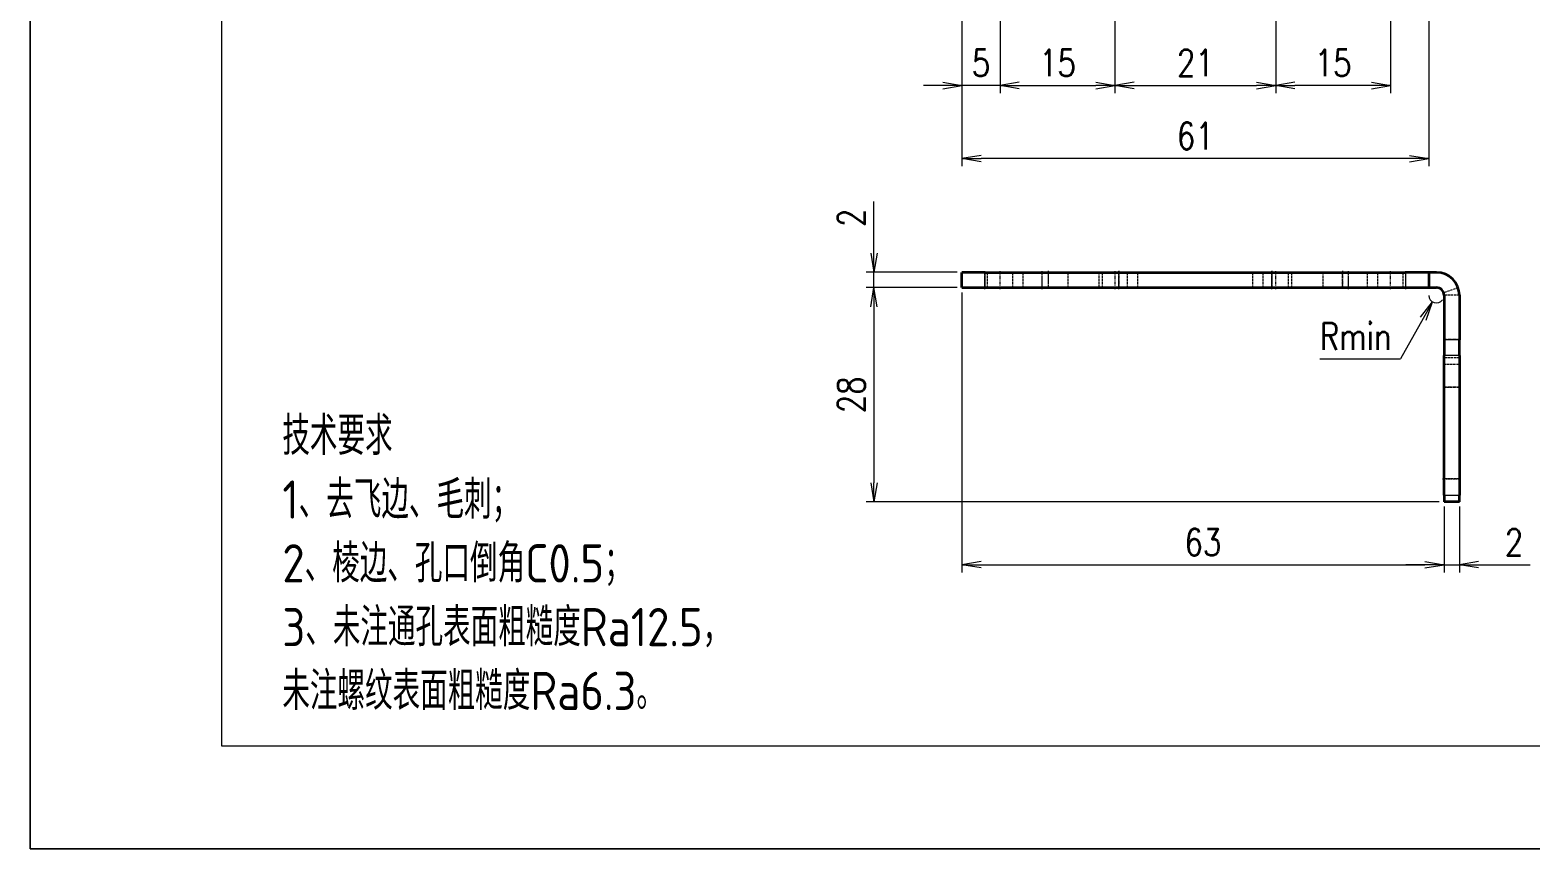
# Model space of a CAD drawing. Header units: millimetres. Extents: x 142029 to 212337, y -20537 to 1533.
# Drawn here: x 143861.8 to 144058, y 357.9 to 465 of the extents above; entities that cross this region are included whole.
import ezdxf

# ---------------------------------------------------------------- set-up
doc = ezdxf.new("R2010")
doc.units = ezdxf.units.MM
doc.header["$LTSCALE"] = 0.5
for name, pattern in [('AM_ISO02W050x2', [3.75, 3, -0.75]), ('AM_ISO08W050x2', [9, 6, -0.75, 1.5, -0.75]), ('DASHDOT', [18.5, 12, -3, 0.5, -3]), ('DASHED', [15, 12, -3])]:
    doc.linetypes.add(name, pattern=pattern)
for name, color, linetype, lineweight in [('中心线', 2, 'AM_ISO08W050x2', 18), ('图框', 7, 'Continuous', 18), ('标注线', 3, 'Continuous', 18), ('粗实线', 7, 'Continuous', 35), ('虚线', 1, 'AM_ISO02W050x2', 18)]:
    doc.layers.add(name, color=color, linetype=linetype, lineweight=lineweight)
doc.layers.add('打印', color=7, linetype='Continuous', lineweight=15, plot=False)
doc.layers.add('打印-禁用', color=7, linetype='Continuous', lineweight=15, plot=False)
doc.styles.add('DIM', font='romans.shx', dxfattribs={"width": 0.8, "bigfont": 'bigfont.shx'})
doc.styles.add('机械长仿宋', font='gbenor.shx', dxfattribs={"height": 1, "bigfont": 'gbcbig.shx'})
doc.dimstyles.new('XR 1-1$0', dxfattribs={"dimtxt": 3.5, "dimasz": 2.5, "dimexe": 1, "dimexo": 0.625, "dimgap": 1.2, "dimtad": 1, "dimzin": 9, "dimdsep": 46, "dimtxsty": 'DIM', "dimblk": 'OPEN', "dimcen": 0, "dimclrd": 8, "dimclre": 8, "dimclrt": 2, "dimazin": 2, "dimtfac": 0.5, "dimtmove": 0, "dimatfit": 3, "dimldrblk": 'OPEN', "dimfxl": 0, "dimtolj": 2, "dimlwd": 18, "dimlwe": 18, "dimarcsym": 0})
doc.dimstyles.new('XR 1-1$4', dxfattribs={"dimtxt": 3.5, "dimasz": 2.5, "dimexe": 1, "dimexo": 0.625, "dimgap": 1.2, "dimtad": 1, "dimtoh": 1, "dimdsep": 46, "dimtxsty": 'DIM', "dimblk": 'OPEN', "dimcen": 0, "dimclrd": 8, "dimclre": 8, "dimclrt": 2, "dimazin": 2, "dimtfac": 0.5, "dimtofl": 0, "dimtmove": 0, "dimatfit": 3, "dimldrblk": 'OPEN', "dimfxl": 0, "dimtolj": 2, "dimlwd": 18, "dimlwe": 18, "dimarcsym": 0})

# ---------------------------------------------------------------- blocks, each defined once
blk = doc.blocks.new('GZDEH零件A3图框V01版')
at = {"layer": '图框', "linetype": 'Continuous'}
for p, q in [((2882.49, -1554.46), (2882.49, -1832.96)), ((2882.49, -1832.96), (3272.49, -1832.96))]:
    blk.add_line(p, q, dxfattribs=at)
at = {"layer": '打印-禁用', "linetype": 'Continuous'}
for p, q in [((2857.49, -1549.46), (2857.49, -1846.46)), ((2857.49, -1846.46), (3277.49, -1846.46))]:
    blk.add_line(p, q, dxfattribs=at)
blk = doc.blocks.new('DEH A3')
at = {"layer": '图框'}
blk.add_blockref('GZDEH零件A3图框V01版', (-2857.49, 1846.46), dxfattribs=at)
blk = doc.blocks.new('_Open')
at = {"color": 0, "linetype": 'ByBlock', "lineweight": -2}
for p, q in [((-1, 0.167), (0, 0)), ((-1, -0.167), (0, 0)), ((0, 0), (-1, 0))]:
    blk.add_line(p, q, dxfattribs=at)
blk = doc.blocks.new('*D64')
at = {"layer": 'Defpoints', "color": 0, "transparency": 16777216}
for p in [(143972.12, 433.29), (143983.61, 433.29), (143983.61, 431.29)]:
    blk.add_point(p, dxfattribs=at)
at = {"layer": '标注线', "color": 8, "lineweight": 18, "transparency": 16777216}
for p, q in [((143972.12, 435.79), (143972.12, 442.55)), ((143982.99, 433.29), (143971.12, 433.29)), ((143972.12, 431.29), (143972.12, 433.29)), ((143982.99, 431.29), (143971.12, 431.29)), ((143972.12, 428.79), (143972.12, 426.29))]:
    blk.add_line(p, q, dxfattribs=at)
at = {"layer": '标注线', "color": 8, "linetype": 'ByBlock', "lineweight": 18, "transparency": 16777216, "xscale": 2.5, "yscale": 2.5, "zscale": 2.5}
for p, rotation in [((143972.12, 433.29), 270), ((143972.12, 431.29), 90)]:
    blk.add_blockref('_Open', p, dxfattribs=dict(at, rotation=rotation))
at = {"layer": '标注线', "color": 2, "transparency": 16777216, "insert": (143969.17, 440.42), "char_height": 3.5, "attachment_point": 5, "rotation": 90, "style": 'DIM'}
blk.add_mtext('\\A2;2', dxfattribs=at)
blk = doc.blocks.new('*D65')
at = {"layer": 'Defpoints', "color": 0, "transparency": 16777216}
for p in [(144046.61, 403.29), (144048.61, 403.29), (144048.61, 395.06)]:
    blk.add_point(p, dxfattribs=at)
at = {"layer": '标注线', "color": 8, "lineweight": 18, "transparency": 16777216}
for p, q in [((144046.61, 402.66), (144046.61, 394.06)), ((144048.61, 402.66), (144048.61, 394.06)), ((144044.11, 395.06), (144041.61, 395.06)), ((144046.61, 395.06), (144048.61, 395.06)), ((144051.11, 395.06), (144057.88, 395.06))]:
    blk.add_line(p, q, dxfattribs=at)
at = {"layer": '标注线', "color": 8, "linetype": 'ByBlock', "lineweight": 18, "transparency": 16777216, "xscale": 2.5, "yscale": 2.5, "zscale": 2.5}
blk.add_blockref('_Open', (144046.61, 395.06), dxfattribs=at)
at = {"layer": '标注线', "color": 8, "linetype": 'ByBlock', "lineweight": 18, "transparency": 16777216, "xscale": 2.5, "yscale": 2.5, "zscale": 2.5, "rotation": 180}
blk.add_blockref('_Open', (144048.61, 395.06), dxfattribs=at)
at = {"layer": '标注线', "color": 2, "transparency": 16777216, "insert": (144055.75, 398.01), "char_height": 3.5, "attachment_point": 5, "style": 'DIM'}
blk.add_mtext('\\A2;2', dxfattribs=at)
blk = doc.blocks.new('*D66')
at = {"layer": 'Defpoints', "color": 0, "transparency": 16777216}
for p in [(143983.61, 431.29), (143972.12, 403.29), (144046.61, 403.29)]:
    blk.add_point(p, dxfattribs=at)
at = {"layer": '标注线', "color": 8, "lineweight": 18, "transparency": 16777216}
for p, q in [((143982.99, 431.29), (143971.12, 431.29)), ((143972.12, 428.79), (143972.12, 405.79)), ((144045.99, 403.29), (143971.12, 403.29))]:
    blk.add_line(p, q, dxfattribs=at)
at = {"layer": '标注线', "color": 8, "linetype": 'ByBlock', "lineweight": 18, "transparency": 16777216, "xscale": 2.5, "yscale": 2.5, "zscale": 2.5}
for p, rotation in [((143972.12, 431.29), 90), ((143972.12, 403.29), 270)]:
    blk.add_blockref('_Open', p, dxfattribs=dict(at, rotation=rotation))
at = {"layer": '标注线', "color": 2, "transparency": 16777216, "insert": (143969.17, 417.29), "char_height": 3.5, "attachment_point": 5, "rotation": 90, "style": 'DIM'}
blk.add_mtext('\\A2;28', dxfattribs=at)
blk = doc.blocks.new('*D67')
at = {"layer": 'Defpoints', "color": 0, "transparency": 16777216}
for p in [(143983.61, 431.29), (144046.61, 403.29), (144046.61, 395.06)]:
    blk.add_point(p, dxfattribs=at)
at = {"layer": '标注线', "color": 8, "lineweight": 18, "transparency": 16777216}
for p, q in [((143983.61, 430.66), (143983.61, 394.06)), ((144046.61, 402.66), (144046.61, 394.06)), ((143986.11, 395.06), (144044.11, 395.06))]:
    blk.add_line(p, q, dxfattribs=at)
at = {"layer": '标注线', "color": 8, "linetype": 'ByBlock', "lineweight": 18, "transparency": 16777216, "xscale": 2.5, "yscale": 2.5, "zscale": 2.5, "rotation": 180}
blk.add_blockref('_Open', (143983.61, 395.06), dxfattribs=at)
at = {"layer": '标注线', "color": 8, "linetype": 'ByBlock', "lineweight": 18, "transparency": 16777216, "xscale": 2.5, "yscale": 2.5, "zscale": 2.5}
blk.add_blockref('_Open', (144046.61, 395.06), dxfattribs=at)
at = {"layer": '标注线', "color": 2, "transparency": 16777216, "insert": (144015.11, 398.01), "char_height": 3.5, "attachment_point": 5, "style": 'DIM'}
blk.add_mtext('\\A2;63', dxfattribs=at)
blk = doc.blocks.new('*D68')
at = {"layer": 'Defpoints', "color": 0, "transparency": 16777216}
for p in [(144045.61, 430.29), (144045.12, 429.42)]:
    blk.add_point(p, dxfattribs=at)
at = {"layer": '标注线', "color": 8, "lineweight": 18, "transparency": 16777216}
for p in [(144043.89, 427.24), (144030.38, 421.98)]:
    blk.add_line(p, (144040.92, 421.98), dxfattribs=at)
blk.add_arc((144045.61, 430.29), 1, 180.5213, 323.5801, dxfattribs=at)
at = {"layer": '标注线', "color": 8, "linetype": 'ByBlock', "lineweight": 18, "transparency": 16777216, "xscale": 2.5, "yscale": 2.5, "zscale": 2.5, "rotation": 60.52134087748748}
blk.add_blockref('_Open', (144045.12, 429.42), dxfattribs=at)
at = {"layer": '标注线', "color": 2, "transparency": 16777216, "insert": (144035.05, 424.93), "char_height": 3.5, "attachment_point": 5, "style": 'DIM'}
blk.add_mtext('\\A2;\\A2;Rmin', dxfattribs=at)
blk = doc.blocks.new('*D73')
at = {"layer": 'Defpoints', "color": 0, "transparency": 16777216}
for p in [(143983.61, 486.01), (144044.61, 486.01), (143983.61, 448.16)]:
    blk.add_point(p, dxfattribs=at)
at = {"layer": '标注线', "color": 8, "lineweight": 18, "transparency": 16777216}
for p, q in [((143983.61, 485.38), (143983.61, 447.16)), ((144044.61, 485.38), (144044.61, 447.16)), ((144042.11, 448.16), (143986.11, 448.16))]:
    blk.add_line(p, q, dxfattribs=at)
at = {"layer": '标注线', "color": 8, "linetype": 'ByBlock', "lineweight": 18, "transparency": 16777216, "xscale": 2.5, "yscale": 2.5, "zscale": 2.5, "rotation": 180}
blk.add_blockref('_Open', (143983.61, 448.16), dxfattribs=at)
at = {"layer": '标注线', "color": 8, "linetype": 'ByBlock', "lineweight": 18, "transparency": 16777216, "xscale": 2.5, "yscale": 2.5, "zscale": 2.5}
blk.add_blockref('_Open', (144044.61, 448.16), dxfattribs=at)
at = {"layer": '标注线', "color": 2, "transparency": 16777216, "insert": (144014.11, 451.11), "char_height": 3.5, "attachment_point": 5, "style": 'DIM'}
blk.add_mtext('\\A2;61', dxfattribs=at)
blk = doc.blocks.new('*D84')
at = {"layer": 'Defpoints', "color": 0, "transparency": 16777216}
for p in [(143988.61, 521.86), (143983.61, 486.01), (143983.61, 457.71)]:
    blk.add_point(p, dxfattribs=at)
at = {"layer": '标注线', "color": 8, "lineweight": 18, "transparency": 16777216}
for p, q in [((143988.61, 521.24), (143988.61, 456.71)), ((143983.61, 485.38), (143983.61, 456.71)), ((143981.11, 457.71), (143978.61, 457.71)), ((143988.61, 457.71), (143983.61, 457.71)), ((143991.11, 457.71), (143993.61, 457.71))]:
    blk.add_line(p, q, dxfattribs=at)
at = {"layer": '标注线', "color": 8, "linetype": 'ByBlock', "lineweight": 18, "transparency": 16777216, "xscale": 2.5, "yscale": 2.5, "zscale": 2.5}
blk.add_blockref('_Open', (143983.61, 457.71), dxfattribs=at)
at = {"layer": '标注线', "color": 8, "linetype": 'ByBlock', "lineweight": 18, "transparency": 16777216, "xscale": 2.5, "yscale": 2.5, "zscale": 2.5, "rotation": 180}
blk.add_blockref('_Open', (143988.61, 457.71), dxfattribs=at)
at = {"layer": '标注线', "color": 2, "transparency": 16777216, "insert": (143986.11, 460.66), "char_height": 3.5, "attachment_point": 5, "style": 'DIM'}
blk.add_mtext('\\A2;5', dxfattribs=at)
blk = doc.blocks.new('*D85')
at = {"layer": 'Defpoints', "color": 0, "transparency": 16777216}
for p in [(143988.61, 521.86), (144003.61, 521.86), (144003.61, 457.71)]:
    blk.add_point(p, dxfattribs=at)
at = {"layer": '标注线', "color": 8, "lineweight": 18, "transparency": 16777216}
for p, q in [((143988.61, 521.24), (143988.61, 456.71)), ((144003.61, 521.24), (144003.61, 456.71)), ((143991.11, 457.71), (144001.11, 457.71))]:
    blk.add_line(p, q, dxfattribs=at)
at = {"layer": '标注线', "color": 8, "linetype": 'ByBlock', "lineweight": 18, "transparency": 16777216, "xscale": 2.5, "yscale": 2.5, "zscale": 2.5, "rotation": 180}
blk.add_blockref('_Open', (143988.61, 457.71), dxfattribs=at)
at = {"layer": '标注线', "color": 8, "linetype": 'ByBlock', "lineweight": 18, "transparency": 16777216, "xscale": 2.5, "yscale": 2.5, "zscale": 2.5}
blk.add_blockref('_Open', (144003.61, 457.71), dxfattribs=at)
at = {"layer": '标注线', "color": 2, "transparency": 16777216, "insert": (143996.11, 460.66), "char_height": 3.5, "attachment_point": 5, "style": 'DIM'}
blk.add_mtext('\\A2;15', dxfattribs=at)
blk = doc.blocks.new('*D86')
at = {"layer": 'Defpoints', "color": 0, "transparency": 16777216}
for p in [(144003.61, 521.86), (144024.61, 521.86), (144024.61, 457.71)]:
    blk.add_point(p, dxfattribs=at)
at = {"layer": '标注线', "color": 8, "lineweight": 18, "transparency": 16777216}
for p, q in [((144003.61, 521.24), (144003.61, 456.71)), ((144024.61, 521.24), (144024.61, 456.71)), ((144006.11, 457.71), (144022.11, 457.71))]:
    blk.add_line(p, q, dxfattribs=at)
at = {"layer": '标注线', "color": 8, "linetype": 'ByBlock', "lineweight": 18, "transparency": 16777216, "xscale": 2.5, "yscale": 2.5, "zscale": 2.5, "rotation": 180}
blk.add_blockref('_Open', (144003.61, 457.71), dxfattribs=at)
at = {"layer": '标注线', "color": 8, "linetype": 'ByBlock', "lineweight": 18, "transparency": 16777216, "xscale": 2.5, "yscale": 2.5, "zscale": 2.5}
blk.add_blockref('_Open', (144024.61, 457.71), dxfattribs=at)
at = {"layer": '标注线', "color": 2, "transparency": 16777216, "insert": (144014.11, 460.66), "char_height": 3.5, "attachment_point": 5, "style": 'DIM'}
blk.add_mtext('\\A2;21', dxfattribs=at)
blk = doc.blocks.new('*D87')
at = {"layer": 'Defpoints', "color": 0, "transparency": 16777216}
for p in [(144024.61, 521.86), (144039.61, 521.86), (144024.61, 457.71)]:
    blk.add_point(p, dxfattribs=at)
at = {"layer": '标注线', "color": 8, "lineweight": 18, "transparency": 16777216}
for p, q in [((144024.61, 521.24), (144024.61, 456.71)), ((144039.61, 521.24), (144039.61, 456.71)), ((144037.11, 457.71), (144027.11, 457.71))]:
    blk.add_line(p, q, dxfattribs=at)
at = {"layer": '标注线', "color": 8, "linetype": 'ByBlock', "lineweight": 18, "transparency": 16777216, "xscale": 2.5, "yscale": 2.5, "zscale": 2.5, "rotation": 180}
blk.add_blockref('_Open', (144024.61, 457.71), dxfattribs=at)
at = {"layer": '标注线', "color": 8, "linetype": 'ByBlock', "lineweight": 18, "transparency": 16777216, "xscale": 2.5, "yscale": 2.5, "zscale": 2.5}
blk.add_blockref('_Open', (144039.61, 457.71), dxfattribs=at)
at = {"layer": '标注线', "color": 2, "transparency": 16777216, "insert": (144032.11, 460.66), "char_height": 3.5, "attachment_point": 5, "style": 'DIM'}
blk.add_mtext('\\A2;15', dxfattribs=at)

msp = doc.modelspace()

# ---------------------------------------------------------------- linework, layer by layer
at = {"color": 2, "lineweight": 13, "ltscale": 0.05}
for p, q in [((143986.615, 433.287), (143986.615, 431.287)), ((144041.615, 431.287), (144041.615, 433.287)), ((144046.615, 424.53), (144048.615, 424.53)), ((144048.615, 422.408), (144046.615, 422.408)), ((144046.615, 404.166), (144048.615, 404.166))]:
    msp.add_line(p, q, dxfattribs=at)
at = {"layer": '中心线', "linetype": 'DASHDOT', "ltscale": 0.060015}
for p, q in [((143986.615, 431.086), (143986.615, 433.487)), ((143994.883, 433.487), (143994.883, 431.086)), ((144004.12, 433.487), (144004.12, 431.086)), ((144024.109, 433.487), (144024.109, 431.086)), ((144033.347, 433.487), (144033.347, 431.086)), ((144048.815, 424.53), (144046.414, 424.53)), ((144048.815, 418.287), (144046.414, 418.287))]:
    msp.add_line(p, q, dxfattribs=at)
at = {"layer": '中心线', "linetype": 'DASHDOT', "ltscale": 0.06}
for p, q in [((143988.615, 431.087), (143988.615, 433.487)), ((143994.115, 431.087), (143994.115, 433.487)), ((144003.615, 431.087), (144003.615, 433.487)), ((144004.115, 431.087), (144004.115, 433.487)), ((144024.115, 431.087), (144024.115, 433.487)), ((144024.615, 431.087), (144024.615, 433.487)), ((144034.115, 431.087), (144034.115, 433.487)), ((144039.615, 431.087), (144039.615, 433.487)), ((144041.615, 431.087), (144041.615, 433.487)), ((144046.415, 406.287), (144048.815, 406.287))]:
    msp.add_line(p, q, dxfattribs=at)
at = {"layer": '打印'}
msp.add_lwpolyline([(143861.848, 654.912), (144281.848, 654.912), (144281.848, 357.912), (143861.848, 357.912)], close=True, dxfattribs=at)
at = {"layer": '粗实线', "ltscale": 0.075}
for p, q in [((143986.615, 433.287), (143983.615, 433.287)), ((144044.615, 433.287), (144041.615, 433.287)), ((143983.615, 431.287), (143986.615, 431.287)), ((144041.615, 431.287), (144044.615, 431.287))]:
    msp.add_line(p, q, dxfattribs=at)
at = {"layer": '粗实线', "ltscale": 0.05}
for p, q in [((143983.615, 431.287), (143983.615, 433.287)), ((144044.615, 433.287), (144044.615, 431.287)), ((144048.615, 403.287), (144046.615, 403.287))]:
    msp.add_line(p, q, dxfattribs=at)
at = {"layer": '粗实线'}
for p, q in [((143986.615, 433.287), (144041.615, 433.287)), ((143986.615, 431.287), (144041.615, 431.287))]:
    msp.add_line(p, q, dxfattribs=at)
at = {"layer": '粗实线', "ltscale": 0.025}
for p, q in [((144045.615, 433.287), (144044.615, 433.287)), ((144044.615, 431.287), (144045.615, 431.287))]:
    msp.add_line(p, q, dxfattribs=at)
at = {"layer": '粗实线', "ltscale": 0.143934}
for p, q in [((144046.615, 430.287), (144046.615, 424.53)), ((144048.615, 430.287), (144048.615, 424.53))]:
    msp.add_line(p, q, dxfattribs=at)
at = {"layer": '粗实线', "ltscale": 0.053033}
for p, q in [((144046.615, 424.53), (144046.615, 422.408)), ((144048.615, 422.408), (144048.615, 424.53))]:
    msp.add_line(p, q, dxfattribs=at)
at = {"layer": '粗实线', "ltscale": 0.456066}
for p, q in [((144046.615, 404.166), (144046.615, 422.408)), ((144048.615, 422.408), (144048.615, 404.166))]:
    msp.add_line(p, q, dxfattribs=at)
at = {"layer": '粗实线', "ltscale": 0.021967}
for p, q in [((144046.615, 404.166), (144046.615, 403.287)), ((144048.615, 403.287), (144048.615, 404.166))]:
    msp.add_line(p, q, dxfattribs=at)
at = {"layer": '粗实线'}
for radius in [3, 1]:
    msp.add_arc((144045.615, 430.287), radius, 0, 90, dxfattribs=at)
at = {"layer": '虚线', "linetype": 'DASHED', "ltscale": 0.05}
for p, q in [((143986.615, 431.287), (143986.615, 433.287)), ((143986.965, 431.287), (143986.965, 433.287)), ((143990.265, 431.287), (143990.265, 433.287)), ((143991.615, 431.287), (143991.615, 433.287)), ((143994.115, 431.287), (143994.115, 433.287)), ((143994.115, 431.287), (143994.115, 433.287)), ((143994.883, 433.287), (143994.883, 431.287)), ((143997.481, 431.287), (143997.481, 433.287)), ((144001.522, 433.287), (144001.522, 431.287)), ((144001.965, 431.287), (144001.965, 433.287)), ((144004.115, 431.287), (144004.115, 433.287)), ((144004.115, 431.287), (144004.115, 433.287)), ((144004.12, 431.287), (144004.12, 433.287)), ((144005.265, 431.287), (144005.265, 433.287)), ((144006.615, 431.287), (144006.615, 433.287)), ((144021.615, 431.287), (144021.615, 433.287)), ((144022.965, 431.287), (144022.965, 433.287)), ((144024.109, 433.287), (144024.109, 431.287)), ((144024.115, 431.287), (144024.115, 433.287)), ((144024.115, 431.287), (144024.115, 433.287)), ((144026.265, 431.287), (144026.265, 433.287)), ((144026.707, 431.287), (144026.707, 433.287)), ((144030.749, 433.287), (144030.749, 431.287)), ((144033.347, 431.287), (144033.347, 433.287)), ((144034.115, 431.287), (144034.115, 433.287)), ((144034.115, 431.287), (144034.115, 433.287)), ((144036.615, 431.287), (144036.615, 433.287)), ((144037.965, 431.287), (144037.965, 433.287)), ((144041.265, 431.287), (144041.265, 433.287)), ((144048.443, 431.287), (144046.558, 430.62)), ((144048.615, 430.287), (144046.615, 430.287)), ((144048.615, 422.131), (144046.615, 422.131)), ((144046.615, 421.287), (144048.615, 421.287)), ((144046.615, 418.287), (144048.615, 418.287)), ((144048.615, 406.287), (144046.615, 406.287))]:
    msp.add_line(p, q, dxfattribs=at)

# ---------------------------------------------------------------- block references
at = {"layer": '图框'}
msp.add_blockref('DEH A3', (143861.848, 357.912), dxfattribs=at)

# ---------------------------------------------------------------- texts
at = {"layer": '标注线', "color": 2, "insert": (143894.822, 376.08), "char_height": 5, "width": 114.82461, "attachment_point": 7, "style": '机械长仿宋'}
msp.add_mtext('\\A2;技术要求\\P1、去飞边、毛刺；\\P2、棱边、孔口倒角C0.5；\\P3、未注通孔表面粗糙度Ra12.5，\\P未注螺纹表面粗糙度Ra6.3。\\P', dxfattribs=at)

# ---------------------------------------------------------------- dimensions: what is measured, and where the dimension line sits
at = {"layer": '标注线'}
for base, p1, p2, picture, middle in [((143983.615, 457.713), (143988.615, 521.861), (143983.615, 486.006), '*D84', (143986.115, 460.663)), ((144003.615, 457.713), (143988.615, 521.861), (144003.615, 521.861), '*D85', (143996.115, 460.663)), ((144024.615, 457.713), (144003.615, 521.861), (144024.615, 521.861), '*D86', (144014.115, 460.663)), ((144024.615, 457.713), (144039.615, 521.861), (144024.615, 521.861), '*D87', (144032.115, 460.663)), ((143983.615, 448.159), (144044.615, 486.006), (143983.615, 486.006), '*D73', (144014.115, 451.109)), ((144046.615, 395.063), (143983.615, 431.287), (144046.615, 403.287), '*D67', (144015.115, 398.013)), ((144048.615, 395.063), (144046.615, 403.287), (144048.615, 403.287), '*D65', (144055.748, 398.013))]:
    dim = msp.add_linear_dim(base=base, p1=p1, p2=p2, dimstyle='XR 1-1$0', dxfattribs=at)
    dim.commit()
    dim.dimension.update_dxf_attribs({"geometry": picture, "text_midpoint": middle})
for base, p2, picture, middle in [((143972.119, 433.287), (143983.615, 433.287), '*D64', (143969.169, 440.42)), ((143972.119, 403.287), (144046.615, 403.287), '*D66', (143969.169, 417.287))]:
    dim = msp.add_linear_dim(base=base, p1=(143983.615, 431.287), p2=p2, angle=90, dimstyle='XR 1-1$0', dxfattribs=at)
    dim.commit()
    dim.dimension.update_dxf_attribs({"geometry": picture, "text_midpoint": middle})
dim = msp.add_radius_dim(center=(144045.615, 430.287), mpoint=(144045.123, 429.417), text='\\A2;Rmin', dimstyle='XR 1-1$4', override={"dimtxsty": 'DIM'}, dxfattribs=at)
dim.commit()
dim.dimension.update_dxf_attribs({"geometry": '*D68', "text_midpoint": (144035.051, 421.977), "dimtype": 164})

doc.saveas('drawing.dxf')
